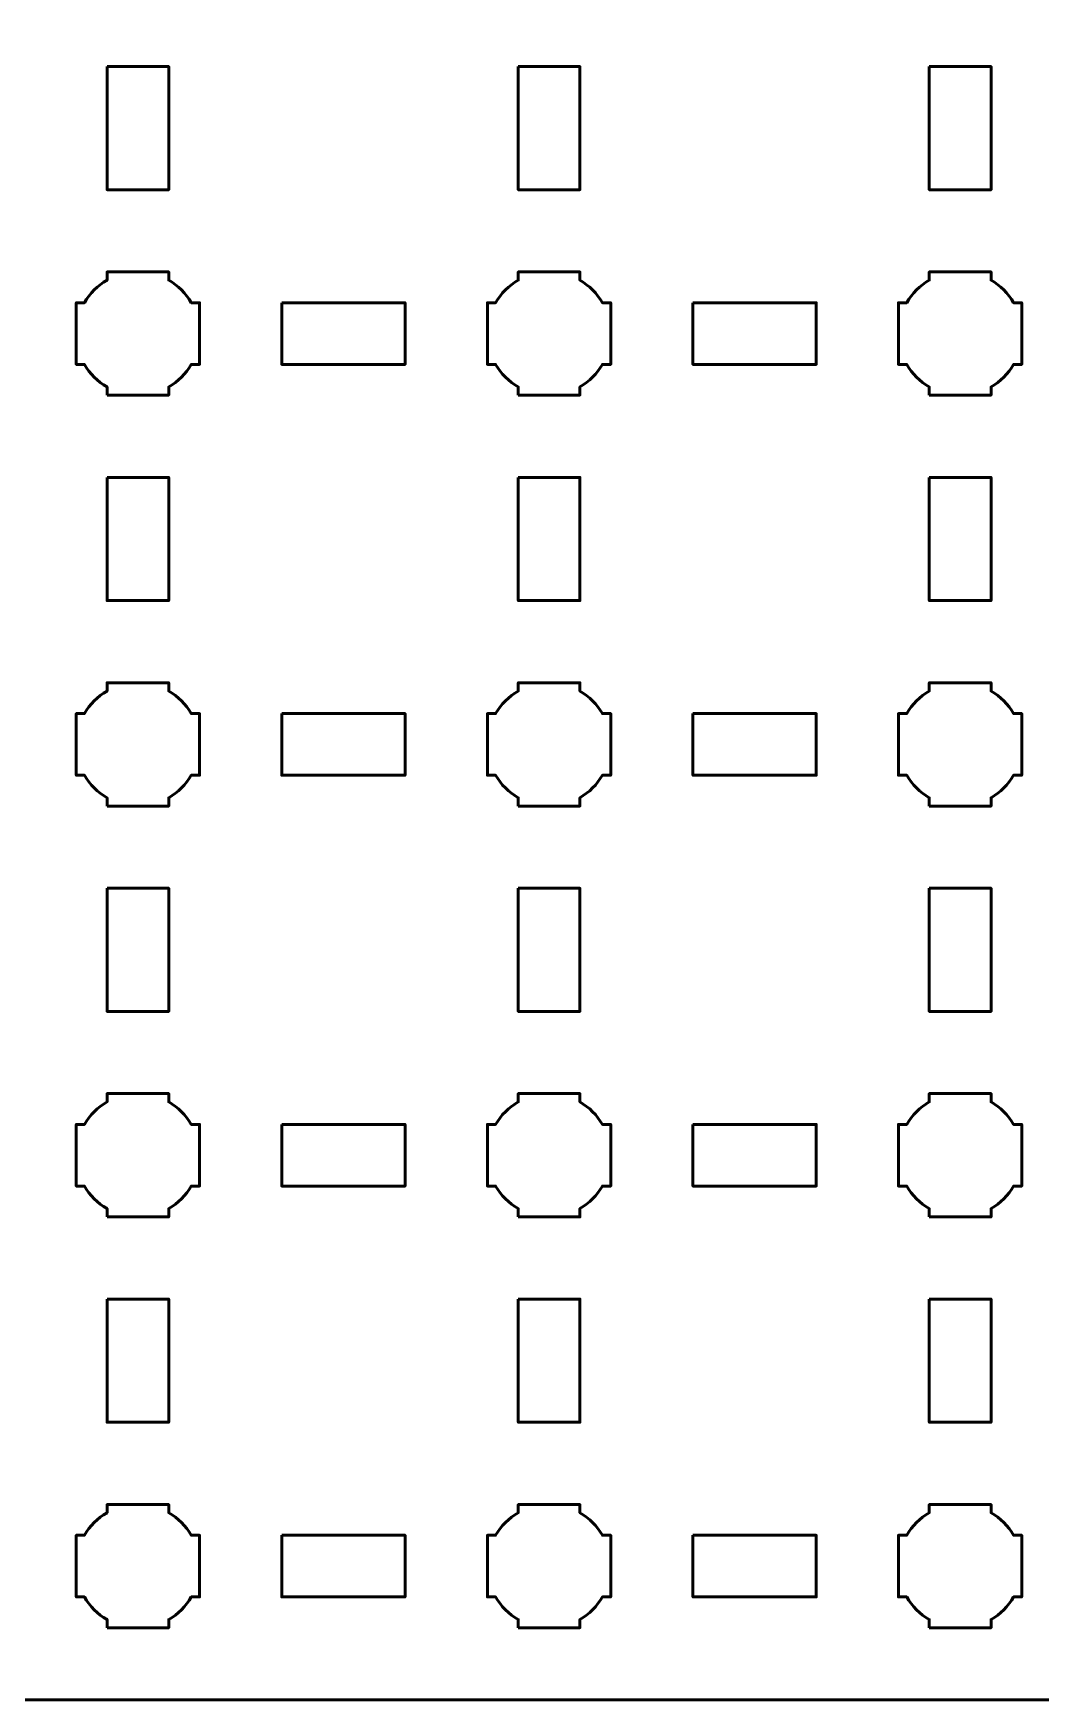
# Model space of a CAD drawing. Header units: centimetres. Extents: x -19.6 to 19.7, y -15.7 to 15.7.
# Drawn here: x 10.49 to 15.39, y -15.65 to -7.54 of the extents above; entities that cross this region are included whole.
import ezdxf

# ---------------------------------------------------------------- set-up
doc = ezdxf.new("R2010")
doc.units = ezdxf.units.CM
doc.header["$MEASUREMENT"] = 0
doc.layers.add('Layer 1', color=7, linetype='Continuous')

msp = doc.modelspace()

# ---------------------------------------------------------------- linework, layer by layer
at = {"layer": 'Layer 1', "lineweight": 53}
for points, knots in [([(-19.14991, 15.65004), (-19.14991, 15.65004), (19.15005, 15.65004), (19.15005, 15.65004), (19.15005, 15.65004), (19.42701, 15.65004), (19.65001, 15.42694), (19.65001, 15.14994), (19.65001, 15.14994), (19.65001, 15.14994), (19.65001, -15.14993), (19.65001, -15.14993), (19.65001, -15.14993), (19.65001, -15.42707), (19.42701, -15.65003), (19.15005, -15.65003), (19.15005, -15.65003), (19.15005, -15.65003), (-19.14991, -15.65003), (-19.14991, -15.65003), (-19.14991, -15.65003), (-19.42691, -15.65003), (-19.65, -15.42707), (-19.65, -15.14993), (-19.65, -15.14993), (-19.65, -15.14993), (-19.65, 15.14994), (-19.65, 15.14994), (-19.65, 15.14994), (-19.65, 15.42694), (-19.42691, 15.65004), (-19.14991, 15.65004)], [0, 0, 0, 0, 0.125, 0.125, 0.125, 0.125, 0.25, 0.25, 0.25, 0.25, 0.375, 0.375, 0.375, 0.375, 0.5, 0.5, 0.5, 0.5, 0.625, 0.625, 0.625, 0.625, 0.75, 0.75, 0.75, 0.75, 0.875, 0.875, 0.875, 0.875, 1, 1, 1, 1]), ([(10.84996, -7.70001), (10.84996, -7.70001), (11.14997, -7.70001), (11.14997, -7.70001), (11.14997, -7.70001), (11.14997, -7.70001), (11.14997, -8.30001), (11.14997, -8.30001), (11.14997, -8.30001), (11.14997, -8.30001), (10.84996, -8.30001), (10.84996, -8.30001), (10.84996, -8.30001), (10.84996, -8.30001), (10.84996, -7.70001), (10.84996, -7.70001)], [0, 0, 0, 0, 0.25, 0.25, 0.25, 0.25, 0.5, 0.5, 0.5, 0.5, 0.75, 0.75, 0.75, 0.75, 1, 1, 1, 1]), ([(12.85007, -7.70001), (12.85007, -7.70001), (13.15007, -7.70001), (13.15007, -7.70001), (13.15007, -7.70001), (13.15007, -7.70001), (13.15007, -8.30001), (13.15007, -8.30001), (13.15007, -8.30001), (13.15007, -8.30001), (12.85007, -8.30001), (12.85007, -8.30001), (12.85007, -8.30001), (12.85007, -8.30001), (12.85007, -7.70001), (12.85007, -7.70001)], [0, 0, 0, 0, 0.25, 0.25, 0.25, 0.25, 0.5, 0.5, 0.5, 0.5, 0.75, 0.75, 0.75, 0.75, 1, 1, 1, 1]), ([(14.85001, -7.70001), (14.85001, -7.70001), (15.15001, -7.70001), (15.15001, -7.70001), (15.15001, -7.70001), (15.15001, -7.70001), (15.15001, -8.30001), (15.15001, -8.30001), (15.15001, -8.30001), (15.15001, -8.30001), (14.85001, -8.30001), (14.85001, -8.30001), (14.85001, -8.30001), (14.85001, -8.30001), (14.85001, -7.70001), (14.85001, -7.70001)], [0, 0, 0, 0, 0.25, 0.25, 0.25, 0.25, 0.5, 0.5, 0.5, 0.5, 0.75, 0.75, 0.75, 0.75, 1, 1, 1, 1]), ([(10.84996, -9.29989), (10.84996, -9.29989), (10.84996, -9.25978), (10.84996, -9.25978), (10.84996, -9.25978), (10.80449, -9.23346), (10.76646, -9.19543), (10.74014, -9.14996), (10.74014, -9.14996), (10.74014, -9.14996), (10.70003, -9.14996), (10.70003, -9.14996), (10.70003, -9.14996), (10.70003, -9.14996), (10.70003, -8.99989), (10.70003, -8.99989), (10.70003, -8.99989), (10.70003, -8.99989), (10.70003, -8.84996), (10.70003, -8.84996), (10.70003, -8.84996), (10.70003, -8.84996), (10.74014, -8.84996), (10.74014, -8.84996), (10.74014, -8.84996), (10.76646, -8.80448), (10.80449, -8.76645), (10.84996, -8.74014), (10.84996, -8.74014), (10.84996, -8.74014), (10.84996, -8.69988), (10.84996, -8.69988), (10.84996, -8.69988), (10.84996, -8.69988), (11.00004, -8.69988), (11.00004, -8.69988), (11.00004, -8.69988), (11.00004, -8.69988), (11.14997, -8.69988), (11.14997, -8.69988), (11.14997, -8.69988), (11.14997, -8.69988), (11.14997, -8.74014), (11.14997, -8.74014), (11.14997, -8.74014), (11.19544, -8.76645), (11.23347, -8.80448), (11.25979, -8.84996), (11.25979, -8.84996), (11.25979, -8.84996), (11.30004, -8.84996), (11.30004, -8.84996), (11.30004, -8.84996), (11.30004, -8.84996), (11.30004, -8.99989), (11.30004, -8.99989), (11.30004, -8.99989), (11.30004, -8.99989), (11.30004, -9.14996), (11.30004, -9.14996), (11.30004, -9.14996), (11.30004, -9.14996), (11.25979, -9.14996), (11.25979, -9.14996), (11.25979, -9.14996), (11.23347, -9.19543), (11.19544, -9.23346), (11.14997, -9.25978), (11.14997, -9.25978), (11.14997, -9.25978), (11.14997, -9.29989), (11.14997, -9.29989), (11.14997, -9.29989), (11.14997, -9.29989), (11.00004, -9.29989), (11.00004, -9.29989), (11.00004, -9.29989), (11.00004, -9.29989), (10.84996, -9.29989), (10.84996, -9.29989)], [0, 0, 0, 0, 0.05, 0.05, 0.05, 0.05, 0.1, 0.1, 0.1, 0.1, 0.15, 0.15, 0.15, 0.15, 0.2, 0.2, 0.2, 0.2, 0.25, 0.25, 0.25, 0.25, 0.3, 0.3, 0.3, 0.3, 0.35, 0.35, 0.35, 0.35, 0.4, 0.4, 0.4, 0.4, 0.45, 0.45, 0.45, 0.45, 0.5, 0.5, 0.5, 0.5, 0.55, 0.55, 0.55, 0.55, 0.6, 0.6, 0.6, 0.6, 0.65, 0.65, 0.65, 0.65, 0.7, 0.7, 0.7, 0.7, 0.75, 0.75, 0.75, 0.75, 0.8, 0.8, 0.8, 0.8, 0.85, 0.85, 0.85, 0.85, 0.9, 0.9, 0.9, 0.9, 0.95, 0.95, 0.95, 0.95, 1, 1, 1, 1]), ([(12.84993, -9.29989), (12.84993, -9.29989), (12.84993, -9.25978), (12.84993, -9.25978), (12.84993, -9.25978), (12.80446, -9.23346), (12.76653, -9.19543), (12.74008, -9.14996), (12.74008, -9.14996), (12.74008, -9.14996), (12.7, -9.14996), (12.7, -9.14996), (12.7, -9.14996), (12.7, -9.14996), (12.7, -8.99989), (12.7, -8.99989), (12.7, -8.99989), (12.7, -8.99989), (12.7, -8.84996), (12.7, -8.84996), (12.7, -8.84996), (12.7, -8.84996), (12.74008, -8.84996), (12.74008, -8.84996), (12.74008, -8.84996), (12.76653, -8.80448), (12.80446, -8.76645), (12.84993, -8.74014), (12.84993, -8.74014), (12.84993, -8.74014), (12.84993, -8.69988), (12.84993, -8.69988), (12.84993, -8.69988), (12.84993, -8.69988), (13, -8.69988), (13, -8.69988), (13, -8.69988), (13, -8.69988), (13.14993, -8.69988), (13.14993, -8.69988), (13.14993, -8.69988), (13.14993, -8.69988), (13.14993, -8.74014), (13.14993, -8.74014), (13.14993, -8.74014), (13.19555, -8.76645), (13.23344, -8.80448), (13.25975, -8.84996), (13.25975, -8.84996), (13.25975, -8.84996), (13.30001, -8.84996), (13.30001, -8.84996), (13.30001, -8.84996), (13.30001, -8.84996), (13.30001, -8.99989), (13.30001, -8.99989), (13.30001, -8.99989), (13.30001, -8.99989), (13.30001, -9.14996), (13.30001, -9.14996), (13.30001, -9.14996), (13.30001, -9.14996), (13.25975, -9.14996), (13.25975, -9.14996), (13.25975, -9.14996), (13.23344, -9.19543), (13.19555, -9.23346), (13.14993, -9.25978), (13.14993, -9.25978), (13.14993, -9.25978), (13.14993, -9.29989), (13.14993, -9.29989), (13.14993, -9.29989), (13.14993, -9.29989), (13, -9.29989), (13, -9.29989), (13, -9.29989), (13, -9.29989), (12.84993, -9.29989), (12.84993, -9.29989)], [0, 0, 0, 0, 0.05, 0.05, 0.05, 0.05, 0.1, 0.1, 0.1, 0.1, 0.15, 0.15, 0.15, 0.15, 0.2, 0.2, 0.2, 0.2, 0.25, 0.25, 0.25, 0.25, 0.3, 0.3, 0.3, 0.3, 0.35, 0.35, 0.35, 0.35, 0.4, 0.4, 0.4, 0.4, 0.45, 0.45, 0.45, 0.45, 0.5, 0.5, 0.5, 0.5, 0.55, 0.55, 0.55, 0.55, 0.6, 0.6, 0.6, 0.6, 0.65, 0.65, 0.65, 0.65, 0.7, 0.7, 0.7, 0.7, 0.75, 0.75, 0.75, 0.75, 0.8, 0.8, 0.8, 0.8, 0.85, 0.85, 0.85, 0.85, 0.9, 0.9, 0.9, 0.9, 0.95, 0.95, 0.95, 0.95, 1, 1, 1, 1]), ([(14.85001, -9.29989), (14.85001, -9.29989), (14.85001, -9.25978), (14.85001, -9.25978), (14.85001, -9.25978), (14.80439, -9.23346), (14.7665, -9.19543), (14.74019, -9.14996), (14.74019, -9.14996), (14.74019, -9.14996), (14.69993, -9.14996), (14.69993, -9.14996), (14.69993, -9.14996), (14.69993, -9.14996), (14.69993, -8.99989), (14.69993, -8.99989), (14.69993, -8.99989), (14.69993, -8.99989), (14.69993, -8.84996), (14.69993, -8.84996), (14.69993, -8.84996), (14.69993, -8.84996), (14.74019, -8.84996), (14.74019, -8.84996), (14.74019, -8.84996), (14.7665, -8.80448), (14.80439, -8.76645), (14.85001, -8.74014), (14.85001, -8.74014), (14.85001, -8.74014), (14.85001, -8.69988), (14.85001, -8.69988), (14.85001, -8.69988), (14.85001, -8.69988), (14.99994, -8.69988), (14.99994, -8.69988), (14.99994, -8.69988), (14.99994, -8.69988), (15.15001, -8.69988), (15.15001, -8.69988), (15.15001, -8.69988), (15.15001, -8.69988), (15.15001, -8.74014), (15.15001, -8.74014), (15.15001, -8.74014), (15.19548, -8.76645), (15.23351, -8.80448), (15.25983, -8.84996), (15.25983, -8.84996), (15.25983, -8.84996), (15.29994, -8.84996), (15.29994, -8.84996), (15.29994, -8.84996), (15.29994, -8.84996), (15.29994, -8.99989), (15.29994, -8.99989), (15.29994, -8.99989), (15.29994, -8.99989), (15.29994, -9.14996), (15.29994, -9.14996), (15.29994, -9.14996), (15.29994, -9.14996), (15.25983, -9.14996), (15.25983, -9.14996), (15.25983, -9.14996), (15.23351, -9.19543), (15.19548, -9.23346), (15.15001, -9.25978), (15.15001, -9.25978), (15.15001, -9.25978), (15.15001, -9.29989), (15.15001, -9.29989), (15.15001, -9.29989), (15.15001, -9.29989), (14.99994, -9.29989), (14.99994, -9.29989), (14.99994, -9.29989), (14.99994, -9.29989), (14.85001, -9.29989), (14.85001, -9.29989)], [0, 0, 0, 0, 0.05, 0.05, 0.05, 0.05, 0.1, 0.1, 0.1, 0.1, 0.15, 0.15, 0.15, 0.15, 0.2, 0.2, 0.2, 0.2, 0.25, 0.25, 0.25, 0.25, 0.3, 0.3, 0.3, 0.3, 0.35, 0.35, 0.35, 0.35, 0.4, 0.4, 0.4, 0.4, 0.45, 0.45, 0.45, 0.45, 0.5, 0.5, 0.5, 0.5, 0.55, 0.55, 0.55, 0.55, 0.6, 0.6, 0.6, 0.6, 0.65, 0.65, 0.65, 0.65, 0.7, 0.7, 0.7, 0.7, 0.75, 0.75, 0.75, 0.75, 0.8, 0.8, 0.8, 0.8, 0.85, 0.85, 0.85, 0.85, 0.9, 0.9, 0.9, 0.9, 0.95, 0.95, 0.95, 0.95, 1, 1, 1, 1]), ([(11.70009, -8.84996), (11.70009, -8.84996), (12.30009, -8.84996), (12.30009, -8.84996), (12.30009, -8.84996), (12.30009, -8.84996), (12.30009, -9.14996), (12.30009, -9.14996), (12.30009, -9.14996), (12.30009, -9.14996), (11.70009, -9.14996), (11.70009, -9.14996), (11.70009, -9.14996), (11.70009, -9.14996), (11.70009, -8.84996), (11.70009, -8.84996)], [0, 0, 0, 0, 0.25, 0.25, 0.25, 0.25, 0.5, 0.5, 0.5, 0.5, 0.75, 0.75, 0.75, 0.75, 1, 1, 1, 1]), ([(13.70002, -8.84996), (13.70002, -8.84996), (14.30002, -8.84996), (14.30002, -8.84996), (14.30002, -8.84996), (14.30002, -8.84996), (14.30002, -9.14996), (14.30002, -9.14996), (14.30002, -9.14996), (14.30002, -9.14996), (13.70002, -9.14996), (13.70002, -9.14996), (13.70002, -9.14996), (13.70002, -9.14996), (13.70002, -8.84996), (13.70002, -8.84996)], [0, 0, 0, 0, 0.25, 0.25, 0.25, 0.25, 0.5, 0.5, 0.5, 0.5, 0.75, 0.75, 0.75, 0.75, 1, 1, 1, 1]), ([(10.84996, -9.70008), (10.84996, -9.70008), (11.14997, -9.70008), (11.14997, -9.70008), (11.14997, -9.70008), (11.14997, -9.70008), (11.14997, -10.30008), (11.14997, -10.30008), (11.14997, -10.30008), (11.14997, -10.30008), (10.84996, -10.30008), (10.84996, -10.30008), (10.84996, -10.30008), (10.84996, -10.30008), (10.84996, -9.70008), (10.84996, -9.70008)], [0, 0, 0, 0, 0.25, 0.25, 0.25, 0.25, 0.5, 0.5, 0.5, 0.5, 0.75, 0.75, 0.75, 0.75, 1, 1, 1, 1]), ([(12.85007, -9.70008), (12.85007, -9.70008), (13.15007, -9.70008), (13.15007, -9.70008), (13.15007, -9.70008), (13.15007, -9.70008), (13.15007, -10.30008), (13.15007, -10.30008), (13.15007, -10.30008), (13.15007, -10.30008), (12.85007, -10.30008), (12.85007, -10.30008), (12.85007, -10.30008), (12.85007, -10.30008), (12.85007, -9.70008), (12.85007, -9.70008)], [0, 0, 0, 0, 0.25, 0.25, 0.25, 0.25, 0.5, 0.5, 0.5, 0.5, 0.75, 0.75, 0.75, 0.75, 1, 1, 1, 1]), ([(14.85001, -9.70008), (14.85001, -9.70008), (15.15001, -9.70008), (15.15001, -9.70008), (15.15001, -9.70008), (15.15001, -9.70008), (15.15001, -10.30008), (15.15001, -10.30008), (15.15001, -10.30008), (15.15001, -10.30008), (14.85001, -10.30008), (14.85001, -10.30008), (14.85001, -10.30008), (14.85001, -10.30008), (14.85001, -9.70008), (14.85001, -9.70008)], [0, 0, 0, 0, 0.25, 0.25, 0.25, 0.25, 0.5, 0.5, 0.5, 0.5, 0.75, 0.75, 0.75, 0.75, 1, 1, 1, 1]), ([(10.84996, -11.29996), (10.84996, -11.29996), (10.84996, -11.25975), (10.84996, -11.25975), (10.84996, -11.25975), (10.80449, -11.23343), (10.76646, -11.19551), (10.74014, -11.14989), (10.74014, -11.14989), (10.74014, -11.14989), (10.70003, -11.14989), (10.70003, -11.14989), (10.70003, -11.14989), (10.70003, -11.14989), (10.70003, -10.99996), (10.70003, -10.99996), (10.70003, -10.99996), (10.70003, -10.99996), (10.70003, -10.84992), (10.70003, -10.84992), (10.70003, -10.84992), (10.70003, -10.84992), (10.74014, -10.84992), (10.74014, -10.84992), (10.74014, -10.84992), (10.76646, -10.80445), (10.80449, -10.76639), (10.84996, -10.74007), (10.84996, -10.74007), (10.84996, -10.74007), (10.84996, -10.69999), (10.84996, -10.69999), (10.84996, -10.69999), (10.84996, -10.69999), (11.00004, -10.69999), (11.00004, -10.69999), (11.00004, -10.69999), (11.00004, -10.69999), (11.14997, -10.69999), (11.14997, -10.69999), (11.14997, -10.69999), (11.14997, -10.69999), (11.14997, -10.74007), (11.14997, -10.74007), (11.14997, -10.74007), (11.19544, -10.76639), (11.23347, -10.80445), (11.25979, -10.84992), (11.25979, -10.84992), (11.25979, -10.84992), (11.30004, -10.84992), (11.30004, -10.84992), (11.30004, -10.84992), (11.30004, -10.84992), (11.30004, -10.99996), (11.30004, -10.99996), (11.30004, -10.99996), (11.30004, -10.99996), (11.30004, -11.14989), (11.30004, -11.14989), (11.30004, -11.14989), (11.30004, -11.14989), (11.25979, -11.14989), (11.25979, -11.14989), (11.25979, -11.14989), (11.23347, -11.19551), (11.19544, -11.23343), (11.14997, -11.25975), (11.14997, -11.25975), (11.14997, -11.25975), (11.14997, -11.29996), (11.14997, -11.29996), (11.14997, -11.29996), (11.14997, -11.29996), (11.00004, -11.29996), (11.00004, -11.29996), (11.00004, -11.29996), (11.00004, -11.29996), (10.84996, -11.29996), (10.84996, -11.29996)], [0, 0, 0, 0, 0.05, 0.05, 0.05, 0.05, 0.1, 0.1, 0.1, 0.1, 0.15, 0.15, 0.15, 0.15, 0.2, 0.2, 0.2, 0.2, 0.25, 0.25, 0.25, 0.25, 0.3, 0.3, 0.3, 0.3, 0.35, 0.35, 0.35, 0.35, 0.4, 0.4, 0.4, 0.4, 0.45, 0.45, 0.45, 0.45, 0.5, 0.5, 0.5, 0.5, 0.55, 0.55, 0.55, 0.55, 0.6, 0.6, 0.6, 0.6, 0.65, 0.65, 0.65, 0.65, 0.7, 0.7, 0.7, 0.7, 0.75, 0.75, 0.75, 0.75, 0.8, 0.8, 0.8, 0.8, 0.85, 0.85, 0.85, 0.85, 0.9, 0.9, 0.9, 0.9, 0.95, 0.95, 0.95, 0.95, 1, 1, 1, 1]), ([(12.84993, -11.29996), (12.84993, -11.29996), (12.84993, -11.25975), (12.84993, -11.25975), (12.84993, -11.25975), (12.80446, -11.23343), (12.76653, -11.19551), (12.74008, -11.14989), (12.74008, -11.14989), (12.74008, -11.14989), (12.7, -11.14989), (12.7, -11.14989), (12.7, -11.14989), (12.7, -11.14989), (12.7, -10.99996), (12.7, -10.99996), (12.7, -10.99996), (12.7, -10.99996), (12.7, -10.84992), (12.7, -10.84992), (12.7, -10.84992), (12.7, -10.84992), (12.74008, -10.84992), (12.74008, -10.84992), (12.74008, -10.84992), (12.76653, -10.80445), (12.80446, -10.76639), (12.84993, -10.74007), (12.84993, -10.74007), (12.84993, -10.74007), (12.84993, -10.69999), (12.84993, -10.69999), (12.84993, -10.69999), (12.84993, -10.69999), (13, -10.69999), (13, -10.69999), (13, -10.69999), (13, -10.69999), (13.14993, -10.69999), (13.14993, -10.69999), (13.14993, -10.69999), (13.14993, -10.69999), (13.14993, -10.74007), (13.14993, -10.74007), (13.14993, -10.74007), (13.19555, -10.76639), (13.23344, -10.80445), (13.25975, -10.84992), (13.25975, -10.84992), (13.25975, -10.84992), (13.30001, -10.84992), (13.30001, -10.84992), (13.30001, -10.84992), (13.30001, -10.84992), (13.30001, -10.99996), (13.30001, -10.99996), (13.30001, -10.99996), (13.30001, -10.99996), (13.30001, -11.14989), (13.30001, -11.14989), (13.30001, -11.14989), (13.30001, -11.14989), (13.25975, -11.14989), (13.25975, -11.14989), (13.25975, -11.14989), (13.23344, -11.19551), (13.19555, -11.23343), (13.14993, -11.25975), (13.14993, -11.25975), (13.14993, -11.25975), (13.14993, -11.29996), (13.14993, -11.29996), (13.14993, -11.29996), (13.14993, -11.29996), (13, -11.29996), (13, -11.29996), (13, -11.29996), (13, -11.29996), (12.84993, -11.29996), (12.84993, -11.29996)], [0, 0, 0, 0, 0.05, 0.05, 0.05, 0.05, 0.1, 0.1, 0.1, 0.1, 0.15, 0.15, 0.15, 0.15, 0.2, 0.2, 0.2, 0.2, 0.25, 0.25, 0.25, 0.25, 0.3, 0.3, 0.3, 0.3, 0.35, 0.35, 0.35, 0.35, 0.4, 0.4, 0.4, 0.4, 0.45, 0.45, 0.45, 0.45, 0.5, 0.5, 0.5, 0.5, 0.55, 0.55, 0.55, 0.55, 0.6, 0.6, 0.6, 0.6, 0.65, 0.65, 0.65, 0.65, 0.7, 0.7, 0.7, 0.7, 0.75, 0.75, 0.75, 0.75, 0.8, 0.8, 0.8, 0.8, 0.85, 0.85, 0.85, 0.85, 0.9, 0.9, 0.9, 0.9, 0.95, 0.95, 0.95, 0.95, 1, 1, 1, 1]), ([(14.85001, -11.29996), (14.85001, -11.29996), (14.85001, -11.25975), (14.85001, -11.25975), (14.85001, -11.25975), (14.80439, -11.23343), (14.7665, -11.19551), (14.74019, -11.14989), (14.74019, -11.14989), (14.74019, -11.14989), (14.69993, -11.14989), (14.69993, -11.14989), (14.69993, -11.14989), (14.69993, -11.14989), (14.69993, -10.99996), (14.69993, -10.99996), (14.69993, -10.99996), (14.69993, -10.99996), (14.69993, -10.84992), (14.69993, -10.84992), (14.69993, -10.84992), (14.69993, -10.84992), (14.74019, -10.84992), (14.74019, -10.84992), (14.74019, -10.84992), (14.7665, -10.80445), (14.80439, -10.76639), (14.85001, -10.74007), (14.85001, -10.74007), (14.85001, -10.74007), (14.85001, -10.69999), (14.85001, -10.69999), (14.85001, -10.69999), (14.85001, -10.69999), (14.99994, -10.69999), (14.99994, -10.69999), (14.99994, -10.69999), (14.99994, -10.69999), (15.15001, -10.69999), (15.15001, -10.69999), (15.15001, -10.69999), (15.15001, -10.69999), (15.15001, -10.74007), (15.15001, -10.74007), (15.15001, -10.74007), (15.19548, -10.76639), (15.23351, -10.80445), (15.25983, -10.84992), (15.25983, -10.84992), (15.25983, -10.84992), (15.29994, -10.84992), (15.29994, -10.84992), (15.29994, -10.84992), (15.29994, -10.84992), (15.29994, -10.99996), (15.29994, -10.99996), (15.29994, -10.99996), (15.29994, -10.99996), (15.29994, -11.14989), (15.29994, -11.14989), (15.29994, -11.14989), (15.29994, -11.14989), (15.25983, -11.14989), (15.25983, -11.14989), (15.25983, -11.14989), (15.23351, -11.19551), (15.19548, -11.23343), (15.15001, -11.25975), (15.15001, -11.25975), (15.15001, -11.25975), (15.15001, -11.29996), (15.15001, -11.29996), (15.15001, -11.29996), (15.15001, -11.29996), (14.99994, -11.29996), (14.99994, -11.29996), (14.99994, -11.29996), (14.99994, -11.29996), (14.85001, -11.29996), (14.85001, -11.29996)], [0, 0, 0, 0, 0.05, 0.05, 0.05, 0.05, 0.1, 0.1, 0.1, 0.1, 0.15, 0.15, 0.15, 0.15, 0.2, 0.2, 0.2, 0.2, 0.25, 0.25, 0.25, 0.25, 0.3, 0.3, 0.3, 0.3, 0.35, 0.35, 0.35, 0.35, 0.4, 0.4, 0.4, 0.4, 0.45, 0.45, 0.45, 0.45, 0.5, 0.5, 0.5, 0.5, 0.55, 0.55, 0.55, 0.55, 0.6, 0.6, 0.6, 0.6, 0.65, 0.65, 0.65, 0.65, 0.7, 0.7, 0.7, 0.7, 0.75, 0.75, 0.75, 0.75, 0.8, 0.8, 0.8, 0.8, 0.85, 0.85, 0.85, 0.85, 0.9, 0.9, 0.9, 0.9, 0.95, 0.95, 0.95, 0.95, 1, 1, 1, 1]), ([(11.70009, -10.85003), (11.70009, -10.85003), (12.30009, -10.85003), (12.30009, -10.85003), (12.30009, -10.85003), (12.30009, -10.85003), (12.30009, -11.15003), (12.30009, -11.15003), (12.30009, -11.15003), (12.30009, -11.15003), (11.70009, -11.15003), (11.70009, -11.15003), (11.70009, -11.15003), (11.70009, -11.15003), (11.70009, -10.85003), (11.70009, -10.85003)], [0, 0, 0, 0, 0.25, 0.25, 0.25, 0.25, 0.5, 0.5, 0.5, 0.5, 0.75, 0.75, 0.75, 0.75, 1, 1, 1, 1]), ([(13.70002, -10.85003), (13.70002, -10.85003), (14.30002, -10.85003), (14.30002, -10.85003), (14.30002, -10.85003), (14.30002, -10.85003), (14.30002, -11.15003), (14.30002, -11.15003), (14.30002, -11.15003), (14.30002, -11.15003), (13.70002, -11.15003), (13.70002, -11.15003), (13.70002, -11.15003), (13.70002, -11.15003), (13.70002, -10.85003), (13.70002, -10.85003)], [0, 0, 0, 0, 0.25, 0.25, 0.25, 0.25, 0.5, 0.5, 0.5, 0.5, 0.75, 0.75, 0.75, 0.75, 1, 1, 1, 1]), ([(10.84996, -11.70001), (10.84996, -11.70001), (11.14997, -11.70001), (11.14997, -11.70001), (11.14997, -11.70001), (11.14997, -11.70001), (11.14997, -12.30002), (11.14997, -12.30002), (11.14997, -12.30002), (11.14997, -12.30002), (10.84996, -12.30002), (10.84996, -12.30002), (10.84996, -12.30002), (10.84996, -12.30002), (10.84996, -11.70001), (10.84996, -11.70001)], [0, 0, 0, 0, 0.25, 0.25, 0.25, 0.25, 0.5, 0.5, 0.5, 0.5, 0.75, 0.75, 0.75, 0.75, 1, 1, 1, 1]), ([(12.85007, -11.70001), (12.85007, -11.70001), (13.15007, -11.70001), (13.15007, -11.70001), (13.15007, -11.70001), (13.15007, -11.70001), (13.15007, -12.30002), (13.15007, -12.30002), (13.15007, -12.30002), (13.15007, -12.30002), (12.85007, -12.30002), (12.85007, -12.30002), (12.85007, -12.30002), (12.85007, -12.30002), (12.85007, -11.70001), (12.85007, -11.70001)], [0, 0, 0, 0, 0.25, 0.25, 0.25, 0.25, 0.5, 0.5, 0.5, 0.5, 0.75, 0.75, 0.75, 0.75, 1, 1, 1, 1]), ([(14.85001, -11.70001), (14.85001, -11.70001), (15.15001, -11.70001), (15.15001, -11.70001), (15.15001, -11.70001), (15.15001, -11.70001), (15.15001, -12.30002), (15.15001, -12.30002), (15.15001, -12.30002), (15.15001, -12.30002), (14.85001, -12.30002), (14.85001, -12.30002), (14.85001, -12.30002), (14.85001, -12.30002), (14.85001, -11.70001), (14.85001, -11.70001)], [0, 0, 0, 0, 0.25, 0.25, 0.25, 0.25, 0.5, 0.5, 0.5, 0.5, 0.75, 0.75, 0.75, 0.75, 1, 1, 1, 1]), ([(10.84996, -13.29993), (10.84996, -13.29993), (10.84996, -13.25982), (10.84996, -13.25982), (10.84996, -13.25982), (10.80449, -13.2335), (10.76646, -13.19547), (10.74014, -13.15), (10.74014, -13.15), (10.74014, -13.15), (10.70003, -13.15), (10.70003, -13.15), (10.70003, -13.15), (10.70003, -13.15), (10.70003, -12.99993), (10.70003, -12.99993), (10.70003, -12.99993), (10.70003, -12.99993), (10.70003, -12.85), (10.70003, -12.85), (10.70003, -12.85), (10.70003, -12.85), (10.74014, -12.85), (10.74014, -12.85), (10.74014, -12.85), (10.76646, -12.80438), (10.80449, -12.7665), (10.84996, -12.74018), (10.84996, -12.74018), (10.84996, -12.74018), (10.84996, -12.69993), (10.84996, -12.69993), (10.84996, -12.69993), (10.84996, -12.69993), (11.00004, -12.69993), (11.00004, -12.69993), (11.00004, -12.69993), (11.00004, -12.69993), (11.14997, -12.69993), (11.14997, -12.69993), (11.14997, -12.69993), (11.14997, -12.69993), (11.14997, -12.74018), (11.14997, -12.74018), (11.14997, -12.74018), (11.19544, -12.7665), (11.23347, -12.80438), (11.25979, -12.85), (11.25979, -12.85), (11.25979, -12.85), (11.30004, -12.85), (11.30004, -12.85), (11.30004, -12.85), (11.30004, -12.85), (11.30004, -12.99993), (11.30004, -12.99993), (11.30004, -12.99993), (11.30004, -12.99993), (11.30004, -13.15), (11.30004, -13.15), (11.30004, -13.15), (11.30004, -13.15), (11.25979, -13.15), (11.25979, -13.15), (11.25979, -13.15), (11.23347, -13.19547), (11.19544, -13.2335), (11.14997, -13.25982), (11.14997, -13.25982), (11.14997, -13.25982), (11.14997, -13.29993), (11.14997, -13.29993), (11.14997, -13.29993), (11.14997, -13.29993), (11.00004, -13.29993), (11.00004, -13.29993), (11.00004, -13.29993), (11.00004, -13.29993), (10.84996, -13.29993), (10.84996, -13.29993)], [0, 0, 0, 0, 0.05, 0.05, 0.05, 0.05, 0.1, 0.1, 0.1, 0.1, 0.15, 0.15, 0.15, 0.15, 0.2, 0.2, 0.2, 0.2, 0.25, 0.25, 0.25, 0.25, 0.3, 0.3, 0.3, 0.3, 0.35, 0.35, 0.35, 0.35, 0.4, 0.4, 0.4, 0.4, 0.45, 0.45, 0.45, 0.45, 0.5, 0.5, 0.5, 0.5, 0.55, 0.55, 0.55, 0.55, 0.6, 0.6, 0.6, 0.6, 0.65, 0.65, 0.65, 0.65, 0.7, 0.7, 0.7, 0.7, 0.75, 0.75, 0.75, 0.75, 0.8, 0.8, 0.8, 0.8, 0.85, 0.85, 0.85, 0.85, 0.9, 0.9, 0.9, 0.9, 0.95, 0.95, 0.95, 0.95, 1, 1, 1, 1]), ([(12.84993, -13.29993), (12.84993, -13.29993), (12.84993, -13.25982), (12.84993, -13.25982), (12.84993, -13.25982), (12.80446, -13.2335), (12.76653, -13.19547), (12.74008, -13.15), (12.74008, -13.15), (12.74008, -13.15), (12.7, -13.15), (12.7, -13.15), (12.7, -13.15), (12.7, -13.15), (12.7, -12.99993), (12.7, -12.99993), (12.7, -12.99993), (12.7, -12.99993), (12.7, -12.85), (12.7, -12.85), (12.7, -12.85), (12.7, -12.85), (12.74008, -12.85), (12.74008, -12.85), (12.74008, -12.85), (12.76653, -12.80438), (12.80446, -12.7665), (12.84993, -12.74018), (12.84993, -12.74018), (12.84993, -12.74018), (12.84993, -12.69993), (12.84993, -12.69993), (12.84993, -12.69993), (12.84993, -12.69993), (13, -12.69993), (13, -12.69993), (13, -12.69993), (13, -12.69993), (13.14993, -12.69993), (13.14993, -12.69993), (13.14993, -12.69993), (13.14993, -12.69993), (13.14993, -12.74018), (13.14993, -12.74018), (13.14993, -12.74018), (13.19555, -12.7665), (13.23344, -12.80438), (13.25975, -12.85), (13.25975, -12.85), (13.25975, -12.85), (13.30001, -12.85), (13.30001, -12.85), (13.30001, -12.85), (13.30001, -12.85), (13.30001, -12.99993), (13.30001, -12.99993), (13.30001, -12.99993), (13.30001, -12.99993), (13.30001, -13.15), (13.30001, -13.15), (13.30001, -13.15), (13.30001, -13.15), (13.25975, -13.15), (13.25975, -13.15), (13.25975, -13.15), (13.23344, -13.19547), (13.19555, -13.2335), (13.14993, -13.25982), (13.14993, -13.25982), (13.14993, -13.25982), (13.14993, -13.29993), (13.14993, -13.29993), (13.14993, -13.29993), (13.14993, -13.29993), (13, -13.29993), (13, -13.29993), (13, -13.29993), (13, -13.29993), (12.84993, -13.29993), (12.84993, -13.29993)], [0, 0, 0, 0, 0.05, 0.05, 0.05, 0.05, 0.1, 0.1, 0.1, 0.1, 0.15, 0.15, 0.15, 0.15, 0.2, 0.2, 0.2, 0.2, 0.25, 0.25, 0.25, 0.25, 0.3, 0.3, 0.3, 0.3, 0.35, 0.35, 0.35, 0.35, 0.4, 0.4, 0.4, 0.4, 0.45, 0.45, 0.45, 0.45, 0.5, 0.5, 0.5, 0.5, 0.55, 0.55, 0.55, 0.55, 0.6, 0.6, 0.6, 0.6, 0.65, 0.65, 0.65, 0.65, 0.7, 0.7, 0.7, 0.7, 0.75, 0.75, 0.75, 0.75, 0.8, 0.8, 0.8, 0.8, 0.85, 0.85, 0.85, 0.85, 0.9, 0.9, 0.9, 0.9, 0.95, 0.95, 0.95, 0.95, 1, 1, 1, 1]), ([(14.85001, -13.29993), (14.85001, -13.29993), (14.85001, -13.25982), (14.85001, -13.25982), (14.85001, -13.25982), (14.80439, -13.2335), (14.7665, -13.19547), (14.74019, -13.15), (14.74019, -13.15), (14.74019, -13.15), (14.69993, -13.15), (14.69993, -13.15), (14.69993, -13.15), (14.69993, -13.15), (14.69993, -12.99993), (14.69993, -12.99993), (14.69993, -12.99993), (14.69993, -12.99993), (14.69993, -12.85), (14.69993, -12.85), (14.69993, -12.85), (14.69993, -12.85), (14.74019, -12.85), (14.74019, -12.85), (14.74019, -12.85), (14.7665, -12.80438), (14.80439, -12.7665), (14.85001, -12.74018), (14.85001, -12.74018), (14.85001, -12.74018), (14.85001, -12.69993), (14.85001, -12.69993), (14.85001, -12.69993), (14.85001, -12.69993), (14.99994, -12.69993), (14.99994, -12.69993), (14.99994, -12.69993), (14.99994, -12.69993), (15.15001, -12.69993), (15.15001, -12.69993), (15.15001, -12.69993), (15.15001, -12.69993), (15.15001, -12.74018), (15.15001, -12.74018), (15.15001, -12.74018), (15.19548, -12.7665), (15.23351, -12.80438), (15.25983, -12.85), (15.25983, -12.85), (15.25983, -12.85), (15.29994, -12.85), (15.29994, -12.85), (15.29994, -12.85), (15.29994, -12.85), (15.29994, -12.99993), (15.29994, -12.99993), (15.29994, -12.99993), (15.29994, -12.99993), (15.29994, -13.15), (15.29994, -13.15), (15.29994, -13.15), (15.29994, -13.15), (15.25983, -13.15), (15.25983, -13.15), (15.25983, -13.15), (15.23351, -13.19547), (15.19548, -13.2335), (15.15001, -13.25982), (15.15001, -13.25982), (15.15001, -13.25982), (15.15001, -13.29993), (15.15001, -13.29993), (15.15001, -13.29993), (15.15001, -13.29993), (14.99994, -13.29993), (14.99994, -13.29993), (14.99994, -13.29993), (14.99994, -13.29993), (14.85001, -13.29993), (14.85001, -13.29993)], [0, 0, 0, 0, 0.05, 0.05, 0.05, 0.05, 0.1, 0.1, 0.1, 0.1, 0.15, 0.15, 0.15, 0.15, 0.2, 0.2, 0.2, 0.2, 0.25, 0.25, 0.25, 0.25, 0.3, 0.3, 0.3, 0.3, 0.35, 0.35, 0.35, 0.35, 0.4, 0.4, 0.4, 0.4, 0.45, 0.45, 0.45, 0.45, 0.5, 0.5, 0.5, 0.5, 0.55, 0.55, 0.55, 0.55, 0.6, 0.6, 0.6, 0.6, 0.65, 0.65, 0.65, 0.65, 0.7, 0.7, 0.7, 0.7, 0.75, 0.75, 0.75, 0.75, 0.8, 0.8, 0.8, 0.8, 0.85, 0.85, 0.85, 0.85, 0.9, 0.9, 0.9, 0.9, 0.95, 0.95, 0.95, 0.95, 1, 1, 1, 1]), ([(11.70009, -12.85), (11.70009, -12.85), (12.30009, -12.85), (12.30009, -12.85), (12.30009, -12.85), (12.30009, -12.85), (12.30009, -13.15), (12.30009, -13.15), (12.30009, -13.15), (12.30009, -13.15), (11.70009, -13.15), (11.70009, -13.15), (11.70009, -13.15), (11.70009, -13.15), (11.70009, -12.85), (11.70009, -12.85)], [0, 0, 0, 0, 0.25, 0.25, 0.25, 0.25, 0.5, 0.5, 0.5, 0.5, 0.75, 0.75, 0.75, 0.75, 1, 1, 1, 1]), ([(13.70002, -12.85), (13.70002, -12.85), (14.30002, -12.85), (14.30002, -12.85), (14.30002, -12.85), (14.30002, -12.85), (14.30002, -13.15), (14.30002, -13.15), (14.30002, -13.15), (14.30002, -13.15), (13.70002, -13.15), (13.70002, -13.15), (13.70002, -13.15), (13.70002, -13.15), (13.70002, -12.85), (13.70002, -12.85)], [0, 0, 0, 0, 0.25, 0.25, 0.25, 0.25, 0.5, 0.5, 0.5, 0.5, 0.75, 0.75, 0.75, 0.75, 1, 1, 1, 1]), ([(10.84996, -13.69998), (10.84996, -13.69998), (11.14997, -13.69998), (11.14997, -13.69998), (11.14997, -13.69998), (11.14997, -13.69998), (11.14997, -14.29998), (11.14997, -14.29998), (11.14997, -14.29998), (11.14997, -14.29998), (10.84996, -14.29998), (10.84996, -14.29998), (10.84996, -14.29998), (10.84996, -14.29998), (10.84996, -13.69998), (10.84996, -13.69998)], [0, 0, 0, 0, 0.25, 0.25, 0.25, 0.25, 0.5, 0.5, 0.5, 0.5, 0.75, 0.75, 0.75, 0.75, 1, 1, 1, 1]), ([(12.85007, -13.69998), (12.85007, -13.69998), (13.15007, -13.69998), (13.15007, -13.69998), (13.15007, -13.69998), (13.15007, -13.69998), (13.15007, -14.29998), (13.15007, -14.29998), (13.15007, -14.29998), (13.15007, -14.29998), (12.85007, -14.29998), (12.85007, -14.29998), (12.85007, -14.29998), (12.85007, -14.29998), (12.85007, -13.69998), (12.85007, -13.69998)], [0, 0, 0, 0, 0.25, 0.25, 0.25, 0.25, 0.5, 0.5, 0.5, 0.5, 0.75, 0.75, 0.75, 0.75, 1, 1, 1, 1]), ([(14.85001, -13.69998), (14.85001, -13.69998), (15.15001, -13.69998), (15.15001, -13.69998), (15.15001, -13.69998), (15.15001, -13.69998), (15.15001, -14.29998), (15.15001, -14.29998), (15.15001, -14.29998), (15.15001, -14.29998), (14.85001, -14.29998), (14.85001, -14.29998), (14.85001, -14.29998), (14.85001, -14.29998), (14.85001, -13.69998), (14.85001, -13.69998)], [0, 0, 0, 0, 0.25, 0.25, 0.25, 0.25, 0.5, 0.5, 0.5, 0.5, 0.75, 0.75, 0.75, 0.75, 1, 1, 1, 1]), ([(10.84996, -15.3), (10.84996, -15.3), (10.84996, -15.25975), (10.84996, -15.25975), (10.84996, -15.25975), (10.80449, -15.23343), (10.76646, -15.19541), (10.74014, -15.14993), (10.74014, -15.14993), (10.74014, -15.14993), (10.70003, -15.14993), (10.70003, -15.14993), (10.70003, -15.14993), (10.70003, -15.14993), (10.70003, -15), (10.70003, -15), (10.70003, -15), (10.70003, -15), (10.70003, -14.84993), (10.70003, -14.84993), (10.70003, -14.84993), (10.70003, -14.84993), (10.74014, -14.84993), (10.74014, -14.84993), (10.74014, -14.84993), (10.76646, -14.80446), (10.80449, -14.76643), (10.84996, -14.74011), (10.84996, -14.74011), (10.84996, -14.74011), (10.84996, -14.7), (10.84996, -14.7), (10.84996, -14.7), (10.84996, -14.7), (11.00004, -14.7), (11.00004, -14.7), (11.00004, -14.7), (11.00004, -14.7), (11.14997, -14.7), (11.14997, -14.7), (11.14997, -14.7), (11.14997, -14.7), (11.14997, -14.74011), (11.14997, -14.74011), (11.14997, -14.74011), (11.19544, -14.76643), (11.23347, -14.80446), (11.25979, -14.84993), (11.25979, -14.84993), (11.25979, -14.84993), (11.30004, -14.84993), (11.30004, -14.84993), (11.30004, -14.84993), (11.30004, -14.84993), (11.30004, -15), (11.30004, -15), (11.30004, -15), (11.30004, -15), (11.30004, -15.14993), (11.30004, -15.14993), (11.30004, -15.14993), (11.30004, -15.14993), (11.25979, -15.14993), (11.25979, -15.14993), (11.25979, -15.14993), (11.23347, -15.19541), (11.19544, -15.23343), (11.14997, -15.25975), (11.14997, -15.25975), (11.14997, -15.25975), (11.14997, -15.3), (11.14997, -15.3), (11.14997, -15.3), (11.14997, -15.3), (11.00004, -15.3), (11.00004, -15.3), (11.00004, -15.3), (11.00004, -15.3), (10.84996, -15.3), (10.84996, -15.3)], [0, 0, 0, 0, 0.05, 0.05, 0.05, 0.05, 0.1, 0.1, 0.1, 0.1, 0.15, 0.15, 0.15, 0.15, 0.2, 0.2, 0.2, 0.2, 0.25, 0.25, 0.25, 0.25, 0.3, 0.3, 0.3, 0.3, 0.35, 0.35, 0.35, 0.35, 0.4, 0.4, 0.4, 0.4, 0.45, 0.45, 0.45, 0.45, 0.5, 0.5, 0.5, 0.5, 0.55, 0.55, 0.55, 0.55, 0.6, 0.6, 0.6, 0.6, 0.65, 0.65, 0.65, 0.65, 0.7, 0.7, 0.7, 0.7, 0.75, 0.75, 0.75, 0.75, 0.8, 0.8, 0.8, 0.8, 0.85, 0.85, 0.85, 0.85, 0.9, 0.9, 0.9, 0.9, 0.95, 0.95, 0.95, 0.95, 1, 1, 1, 1]), ([(12.84993, -15.3), (12.84993, -15.3), (12.84993, -15.25975), (12.84993, -15.25975), (12.84993, -15.25975), (12.80446, -15.23343), (12.76653, -15.19541), (12.74008, -15.14993), (12.74008, -15.14993), (12.74008, -15.14993), (12.7, -15.14993), (12.7, -15.14993), (12.7, -15.14993), (12.7, -15.14993), (12.7, -15), (12.7, -15), (12.7, -15), (12.7, -15), (12.7, -14.84993), (12.7, -14.84993), (12.7, -14.84993), (12.7, -14.84993), (12.74008, -14.84993), (12.74008, -14.84993), (12.74008, -14.84993), (12.76653, -14.80446), (12.80446, -14.76643), (12.84993, -14.74011), (12.84993, -14.74011), (12.84993, -14.74011), (12.84993, -14.7), (12.84993, -14.7), (12.84993, -14.7), (12.84993, -14.7), (13, -14.7), (13, -14.7), (13, -14.7), (13, -14.7), (13.14993, -14.7), (13.14993, -14.7), (13.14993, -14.7), (13.14993, -14.7), (13.14993, -14.74011), (13.14993, -14.74011), (13.14993, -14.74011), (13.19555, -14.76643), (13.23344, -14.80446), (13.25975, -14.84993), (13.25975, -14.84993), (13.25975, -14.84993), (13.30001, -14.84993), (13.30001, -14.84993), (13.30001, -14.84993), (13.30001, -14.84993), (13.30001, -15), (13.30001, -15), (13.30001, -15), (13.30001, -15), (13.30001, -15.14993), (13.30001, -15.14993), (13.30001, -15.14993), (13.30001, -15.14993), (13.25975, -15.14993), (13.25975, -15.14993), (13.25975, -15.14993), (13.23344, -15.19541), (13.19555, -15.23343), (13.14993, -15.25975), (13.14993, -15.25975), (13.14993, -15.25975), (13.14993, -15.3), (13.14993, -15.3), (13.14993, -15.3), (13.14993, -15.3), (13, -15.3), (13, -15.3), (13, -15.3), (13, -15.3), (12.84993, -15.3), (12.84993, -15.3)], [0, 0, 0, 0, 0.05, 0.05, 0.05, 0.05, 0.1, 0.1, 0.1, 0.1, 0.15, 0.15, 0.15, 0.15, 0.2, 0.2, 0.2, 0.2, 0.25, 0.25, 0.25, 0.25, 0.3, 0.3, 0.3, 0.3, 0.35, 0.35, 0.35, 0.35, 0.4, 0.4, 0.4, 0.4, 0.45, 0.45, 0.45, 0.45, 0.5, 0.5, 0.5, 0.5, 0.55, 0.55, 0.55, 0.55, 0.6, 0.6, 0.6, 0.6, 0.65, 0.65, 0.65, 0.65, 0.7, 0.7, 0.7, 0.7, 0.75, 0.75, 0.75, 0.75, 0.8, 0.8, 0.8, 0.8, 0.85, 0.85, 0.85, 0.85, 0.9, 0.9, 0.9, 0.9, 0.95, 0.95, 0.95, 0.95, 1, 1, 1, 1]), ([(14.85001, -15.3), (14.85001, -15.3), (14.85001, -15.25975), (14.85001, -15.25975), (14.85001, -15.25975), (14.80439, -15.23343), (14.7665, -15.19541), (14.74019, -15.14993), (14.74019, -15.14993), (14.74019, -15.14993), (14.69993, -15.14993), (14.69993, -15.14993), (14.69993, -15.14993), (14.69993, -15.14993), (14.69993, -15), (14.69993, -15), (14.69993, -15), (14.69993, -15), (14.69993, -14.84993), (14.69993, -14.84993), (14.69993, -14.84993), (14.69993, -14.84993), (14.74019, -14.84993), (14.74019, -14.84993), (14.74019, -14.84993), (14.7665, -14.80446), (14.80439, -14.76643), (14.85001, -14.74011), (14.85001, -14.74011), (14.85001, -14.74011), (14.85001, -14.7), (14.85001, -14.7), (14.85001, -14.7), (14.85001, -14.7), (14.99994, -14.7), (14.99994, -14.7), (14.99994, -14.7), (14.99994, -14.7), (15.15001, -14.7), (15.15001, -14.7), (15.15001, -14.7), (15.15001, -14.7), (15.15001, -14.74011), (15.15001, -14.74011), (15.15001, -14.74011), (15.19548, -14.76643), (15.23351, -14.80446), (15.25983, -14.84993), (15.25983, -14.84993), (15.25983, -14.84993), (15.29994, -14.84993), (15.29994, -14.84993), (15.29994, -14.84993), (15.29994, -14.84993), (15.29994, -15), (15.29994, -15), (15.29994, -15), (15.29994, -15), (15.29994, -15.14993), (15.29994, -15.14993), (15.29994, -15.14993), (15.29994, -15.14993), (15.25983, -15.14993), (15.25983, -15.14993), (15.25983, -15.14993), (15.23351, -15.19541), (15.19548, -15.23343), (15.15001, -15.25975), (15.15001, -15.25975), (15.15001, -15.25975), (15.15001, -15.3), (15.15001, -15.3), (15.15001, -15.3), (15.15001, -15.3), (14.99994, -15.3), (14.99994, -15.3), (14.99994, -15.3), (14.99994, -15.3), (14.85001, -15.3), (14.85001, -15.3)], [0, 0, 0, 0, 0.05, 0.05, 0.05, 0.05, 0.1, 0.1, 0.1, 0.1, 0.15, 0.15, 0.15, 0.15, 0.2, 0.2, 0.2, 0.2, 0.25, 0.25, 0.25, 0.25, 0.3, 0.3, 0.3, 0.3, 0.35, 0.35, 0.35, 0.35, 0.4, 0.4, 0.4, 0.4, 0.45, 0.45, 0.45, 0.45, 0.5, 0.5, 0.5, 0.5, 0.55, 0.55, 0.55, 0.55, 0.6, 0.6, 0.6, 0.6, 0.65, 0.65, 0.65, 0.65, 0.7, 0.7, 0.7, 0.7, 0.75, 0.75, 0.75, 0.75, 0.8, 0.8, 0.8, 0.8, 0.85, 0.85, 0.85, 0.85, 0.9, 0.9, 0.9, 0.9, 0.95, 0.95, 0.95, 0.95, 1, 1, 1, 1]), ([(11.70009, -14.84993), (11.70009, -14.84993), (12.30009, -14.84993), (12.30009, -14.84993), (12.30009, -14.84993), (12.30009, -14.84993), (12.30009, -15.14993), (12.30009, -15.14993), (12.30009, -15.14993), (12.30009, -15.14993), (11.70009, -15.14993), (11.70009, -15.14993), (11.70009, -15.14993), (11.70009, -15.14993), (11.70009, -14.84993), (11.70009, -14.84993)], [0, 0, 0, 0, 0.25, 0.25, 0.25, 0.25, 0.5, 0.5, 0.5, 0.5, 0.75, 0.75, 0.75, 0.75, 1, 1, 1, 1]), ([(13.70002, -14.84993), (13.70002, -14.84993), (14.30002, -14.84993), (14.30002, -14.84993), (14.30002, -14.84993), (14.30002, -14.84993), (14.30002, -15.14993), (14.30002, -15.14993), (14.30002, -15.14993), (14.30002, -15.14993), (13.70002, -15.14993), (13.70002, -15.14993), (13.70002, -15.14993), (13.70002, -15.14993), (13.70002, -14.84993), (13.70002, -14.84993)], [0, 0, 0, 0, 0.25, 0.25, 0.25, 0.25, 0.5, 0.5, 0.5, 0.5, 0.75, 0.75, 0.75, 0.75, 1, 1, 1, 1])]:
    msp.add_open_spline(points, degree=3, knots=knots, dxfattribs=at)

doc.saveas('drawing.dxf')
